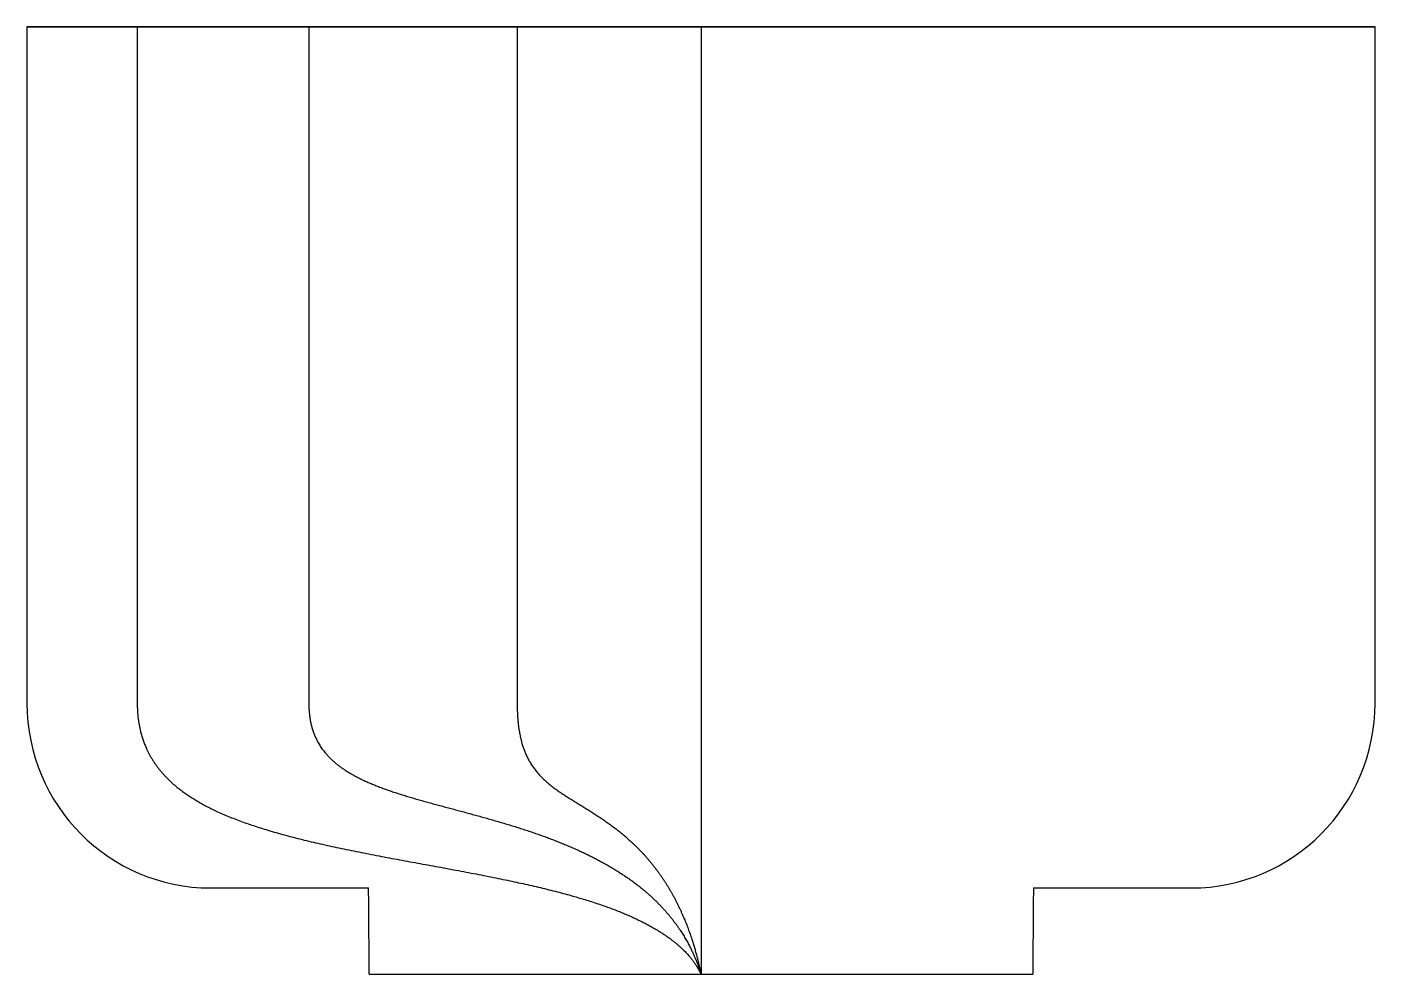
# Model space of a CAD drawing. Header units: millimetres. Extents: x 0 to 110, y -77 to 1.
import ezdxf

# ---------------------------------------------------------------- set-up
doc = ezdxf.new("R2010")
doc.units = ezdxf.units.MM
doc.layers.get('0').update_dxf_attribs({"linetype": 'CONTINUOUS'})

msp = doc.modelspace()

# ---------------------------------------------------------------- linework, layer by layer
for p, q in [((110, 0.79), (0, 0.79)), ((0, 0.79), (0, -54.43)), ((0, 0.79), (110, 0.79)), ((0, 0.79), (0, -54.43)), ((9, 0.79), (9, -54.43)), ((23, 0.79), (23, -54.43)), ((40, 0.79), (40, -54.43)), ((55, 0.79), (55, -76.52)), ((110, -54.43), (110, 0.79)), ((15, -69.49), (27.88, -69.49)), ((82.12, -69.49), (95, -69.49)), ((27.93, -76.52), (82.07, -76.52))]:
    msp.add_line(p, q)
for centre, major_axis, ratio, start_param, end_param in [((15, -54.43), (0, -15.06), 0.996038, 4.712389, 6.283185), ((95, -54.43), (0, -15.06), 0.996038, 0, 1.570796), ((0, -99.01), (0, -314.85), 0.088932, 1.642286, 1.664684), ((110, -99.01), (0, 314.85), 0.088932, 1.476908, 1.499307)]:
    msp.add_ellipse(centre, major_axis=major_axis, ratio=ratio, start_param=start_param, end_param=end_param)
for points in [[(9, -54.43), (9, -54.98), (9.07, -56.06), (9.39, -57.58), (10.25, -59.42), (12.11, -61.4), (14.8, -63.07), (18.31, -64.46), (22.5, -65.62), (27.18, -66.61), (32.1, -67.5), (36.99, -68.39), (41.59, -69.33), (45.7, -70.4), (49.15, -71.64), (51.9, -73.06), (53.5, -74.34), (54.38, -75.4), (54.82, -76.14), (55, -76.52)], [(23, -54.43), (23, -55), (23.09, -56.07), (23.49, -57.49), (24.55, -59.01), (26.6, -60.42), (29.2, -61.49), (32.17, -62.37), (35.31, -63.19), (38.49, -64.05), (41.58, -65.01), (44.48, -66.12), (47.11, -67.39), (49.42, -68.85), (51.38, -70.48), (52.97, -72.3), (53.96, -73.9), (54.54, -75.18), (54.86, -76.07), (55, -76.52)], [(40, -54.43), (40, -54.98), (40.04, -56.02), (40.22, -57.39), (40.7, -58.85), (41.63, -60.21), (42.81, -61.25), (44.16, -62.12), (45.6, -62.98), (47.05, -63.9), (48.47, -64.94), (49.8, -66.13), (51.03, -67.48), (52.11, -68.99), (53.06, -70.64), (53.86, -72.45), (54.39, -74.01), (54.72, -75.24), (54.91, -76.09), (55, -76.52)]]:
    msp.add_open_spline(points, degree=5)

doc.saveas('drawing.dxf')
